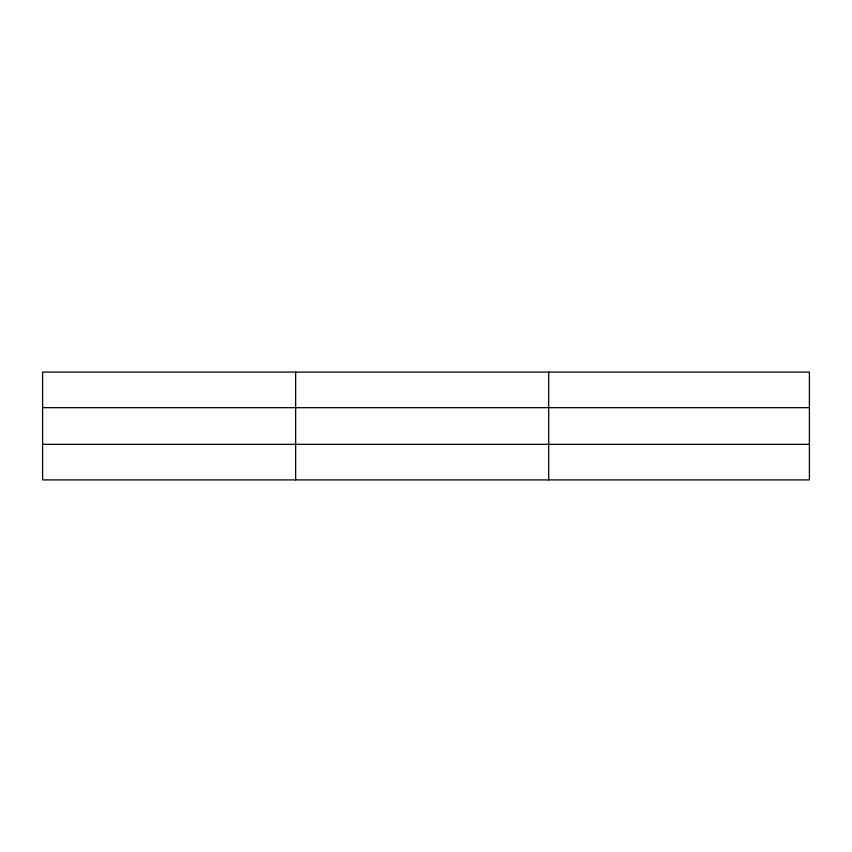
<?xml version="1.0" encoding="UTF-8"?>
<svg xmlns="http://www.w3.org/2000/svg" width="852" height="852" viewBox="0 0 852 852"><rect width="100%" height="100%" fill="white"/><g stroke="black" fill="none" stroke-linecap="round" stroke-linejoin="round"><path stroke-width="1.28" d="M295.644 479.9L295.644 372.1M548.688 479.9L548.688 372.1M809.4 407.671L809.4 372.1L42.6 372.1L42.6 479.9L809.4 479.9L809.4 407.671L42.6 407.671M42.6 444.329L809.4 444.329"/></g></svg>
